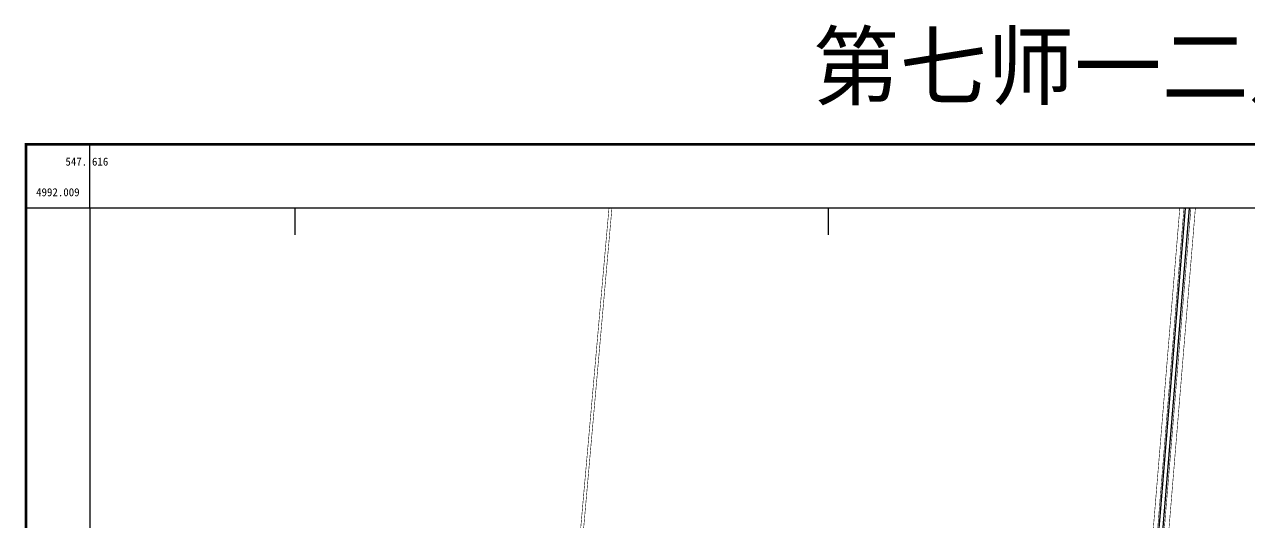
# Model space of a CAD drawing. Extents: x 547420 to 552738, y 4986706 to 4992353.
# Drawn here: x 547494 to 549790, y 4991420 to 4992353 of the extents above; entities that cross this region are included whole.
import ezdxf
from ezdxf.enums import TextEntityAlignment as Align

# ---------------------------------------------------------------- set-up
doc = ezdxf.new("R2010")
doc.units = 0
doc.header["$LTSCALE"] = 10
doc.layers.add('TK', color=7, linetype='CONTINUOUS')
doc.layers.add('路林渠5', color=7, linetype='CONTINUOUS')
doc.styles.add('宋体', font='')
doc.styles.get('宋体').set_extended_font_data('SimSun')

msp = doc.modelspace()

# ---------------------------------------------------------------- linework, layer by layer
at = {"layer": 'TK', "linetype": 'Continuous'}
for p, q in [((547616, 4992009), (547616, 4992129)), ((547616, 4992009), (547496, 4992009)), ((548000, 4992009), (548000, 4991959)), ((549000, 4992009), (549000, 4991959))]:
    msp.add_line(p, q, dxfattribs=at)
at = {"layer": 'TK', "linetype": 'Continuous', "const_width": 5, "flags": 128}
msp.add_lwpolyline([(547496, 4986889), (552736, 4986889), (552736, 4992129), (547496, 4992129)], close=True, dxfattribs=at)
at = {"layer": 'TK', "linetype": 'Continuous', "flags": 128}
msp.add_lwpolyline([(547616, 4987009), (552616, 4987009), (552616, 4992009), (547616, 4992009)], close=True, dxfattribs=at)
at = {"layer": '路林渠5', "color": 5, "linetype": 'Continuous', "const_width": 1, "elevation": 281.8, "flags": 128}
for points in [[(548589.1, 4992009), (548249.6, 4988168.6)], [(548594.6, 4992009), (548255.1, 4988168.3)]]:
    msp.add_lwpolyline(points, dxfattribs=at)
at = {"layer": '路林渠5', "color": 5, "linetype": 'Continuous', "flags": 128}
for points, elevation in [([(549669.2, 4992009), (549285.2, 4987337.2), (549284.5, 4987327.2), (549283.7, 4987323.3), (549282.1, 4987319.4), (549278.4, 4987314.8), (549274.2, 4987314.6)], 281.9), ([(549307, 4987311.7), (549301.4, 4987312.8), (549297.2, 4987314.4), (549293, 4987317.9), (549291.1, 4987321.4), (549290.6, 4987325.9), (549290.9, 4987333.9), (549677.4, 4992009)], 284.7)]:
    msp.add_lwpolyline(points, dxfattribs=dict(at, elevation=elevation))
at = {"layer": '路林渠5', "color": 3, "linetype": 'Continuous', "const_width": 1, "flags": 128}
for points, elevation in [([(549602.6, 4991326.2), (549659.1, 4992009)], 284), ([(549666.9, 4992009), (549610.9, 4991326.6)], 281.4), ([(549623.1, 4991324.1), (549679.9, 4992009)], 284.3), ([(549688.3, 4992009), (549631.8, 4991323.4)], 280.9)]:
    msp.add_lwpolyline(points, dxfattribs=dict(at, elevation=elevation))

# ---------------------------------------------------------------- texts
at = {"layer": 'TK', "linetype": 'Continuous', "style": '宋体'}
msp.add_text('第七师一二八团九连耕地普查图', height=120, dxfattribs=at).set_placement((550116, 4992179), align=Align.BOTTOM_CENTER)
msp.add_text('547.', height=15, dxfattribs=at).set_placement((547611, 4992096.5), align=Align.MIDDLE_RIGHT)
msp.add_text('616', height=15, dxfattribs=at).set_placement((547620, 4992096.5), align=Align.MIDDLE_LEFT)
msp.add_text('4992.009', height=15, dxfattribs=at).set_placement((547556, 4992039), align=Align.MIDDLE)

doc.saveas('drawing.dxf')
